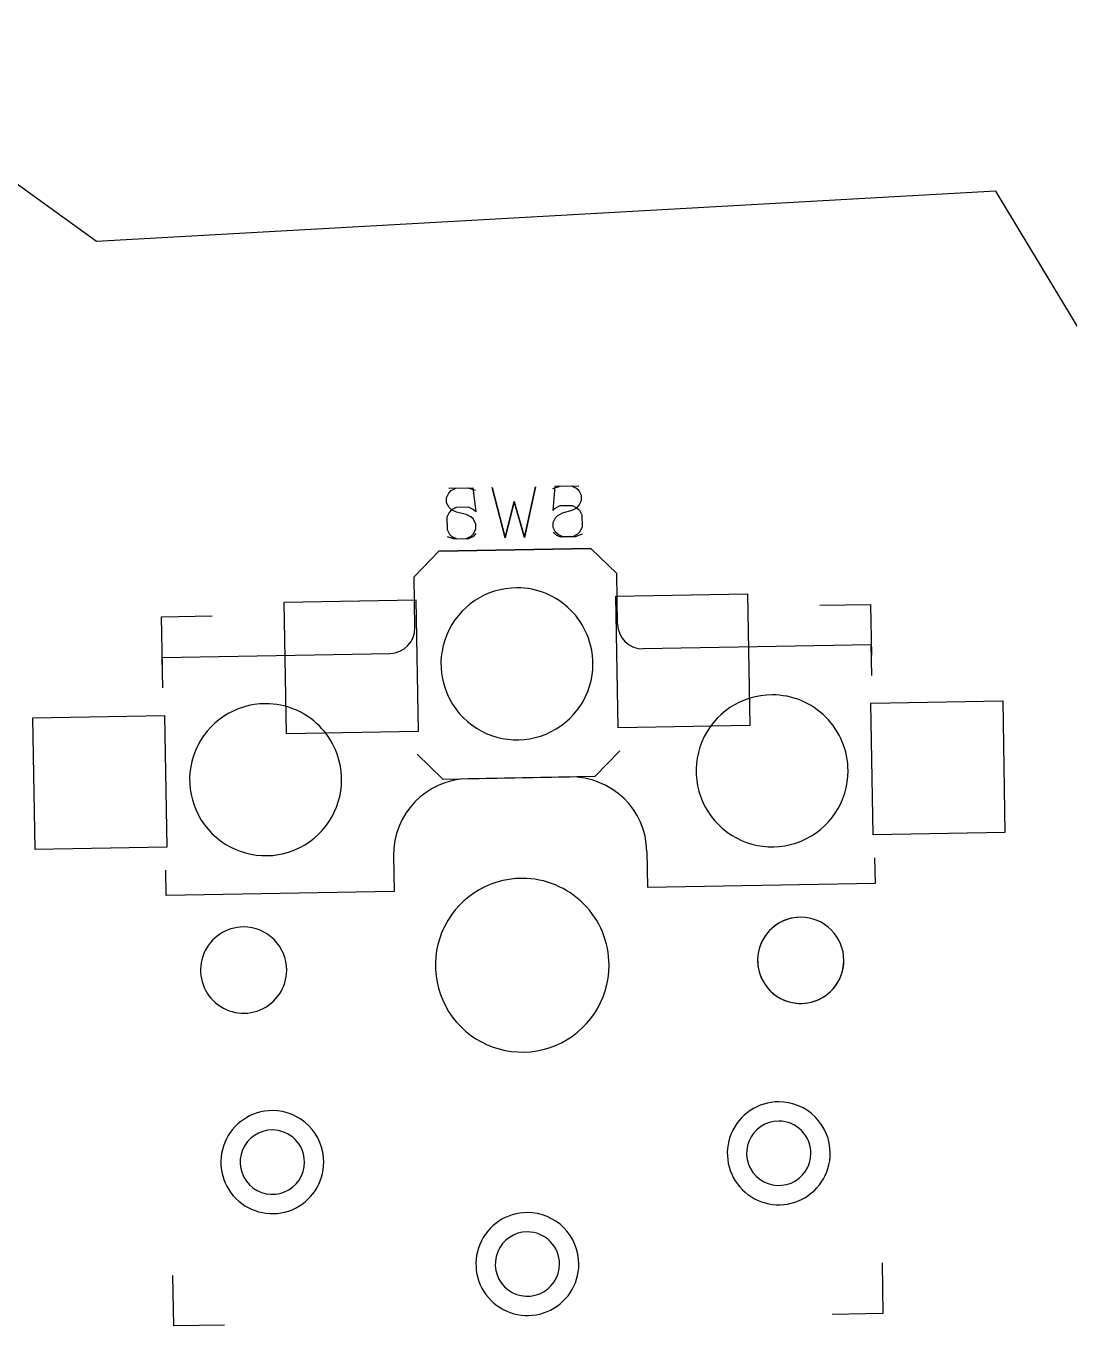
# Model space of a CAD drawing. Extents: x 28 to 165, y -144 to -37.
# Drawn here: x 93.37 to 113.96, y -63 to -37.34 of the extents above; entities that cross this region are included whole.
import ezdxf

# ---------------------------------------------------------------- set-up
doc = ezdxf.new("R2010")
doc.units = 0
doc.layers.get('0').update_dxf_attribs({"linetype": 'CONTINUOUS'})

msp = doc.modelspace()

# ---------------------------------------------------------------- linework, layer by layer
at = {"color": 7}
for points in [[(94.768391, -41.596066), (88.861929, -37.343837)], [(112.52252, -40.603895), (94.768391, -41.596066)], [(116.218793, -46.727527), (112.52252, -40.603895)], [(103.433639, -46.43879), (103.213028, -47.442794), (103.010118, -46.731942), (102.832128, -47.449443), (102.576618, -46.45375)], [(102.576621, -46.45375), (102.832132, -47.449443), (103.010114, -46.731942), (103.213027, -47.442794), (103.433634, -46.43879)], [(104.354879, -47.375237), (104.212879, -47.425342), (103.974819, -47.429497), (103.878759, -47.383548), (103.830319, -47.336767), (103.781049, -47.242374), (103.779379, -47.147151), (103.825329, -47.051096), (103.872109, -47.002653), (103.966509, -46.953379), (104.156119, -46.902443), (104.250519, -46.853169), (104.297299, -46.804726), (104.343249, -46.708672), (104.341579, -46.613448), (104.292309, -46.519056), (104.243869, -46.472275), (104.147809, -46.426324), (103.909749, -46.43048), (103.767749, -46.480586)], [(104.290647, -46.423831), (103.814529, -46.432142), (103.775228, -46.909092), (103.822008, -46.860649), (103.916401, -46.811375), (104.15446, -46.80722), (104.250515, -46.853169), (104.298957, -46.89995), (104.348231, -46.994343), (104.352387, -47.232401), (104.306437, -47.328456), (104.259656, -47.376899), (104.165264, -47.426173), (103.927205, -47.430328), (103.83115, -47.384379), (103.782707, -47.337598)], [(101.688617, -47.421777), (101.832284, -47.466895), (102.070343, -47.46274), (102.164735, -47.413466), (102.211516, -47.365023), (102.257466, -47.268968), (102.255804, -47.173745), (102.20653, -47.079352), (102.158087, -47.032572), (102.062032, -46.986622), (101.870754, -46.942334), (101.774699, -46.896385), (101.726256, -46.849604), (101.676982, -46.755212), (101.67532, -46.659988), (101.72127, -46.563933), (101.768051, -46.51549), (101.862443, -46.466216), (102.100502, -46.462061), (102.244169, -46.50718)], [(101.719607, -46.46871), (102.195727, -46.460399), (102.251647, -46.935686), (102.203207, -46.888905), (102.107147, -46.842955), (101.869097, -46.847111), (101.774697, -46.896385), (101.727917, -46.944828), (101.681967, -47.040882), (101.686127, -47.278941), (101.735397, -47.373334), (101.783837, -47.420114), (101.879897, -47.466064), (102.117957, -47.461909), (102.212347, -47.412635), (102.259127, -47.364192)], [(101.035756, -48.218532), (101.526957, -47.709882)], [(101.526955, -47.709882), (101.035756, -48.218532)], [(104.526501, -47.657524), (101.526955, -47.709882)], [(101.526957, -47.709882), (104.5265, -47.657524)], [(104.5265, -47.657524), (105.03515, -48.148722)], [(105.035151, -48.148722), (104.526501, -47.657524)], [(101.053208, -49.21838), (101.035756, -48.218532)], [(105.0526, -49.148571), (105.03515, -48.148722)], [(96.048729, -49.005688), (97.048578, -48.988236)], [(96.048729, -49.005688), (97.048578, -48.988236)], [(96.066182, -50.005537), (96.048729, -49.005688)], [(96.066182, -50.005537), (96.048729, -49.005688)], [(109.046762, -48.778807), (110.046611, -48.761354)], [(109.046764, -48.778807), (110.046615, -48.761354)], [(110.046611, -48.761354), (110.064063, -49.761203)], [(110.046615, -48.761354), (110.064065, -49.761203)], [(96.062691, -49.805567), (100.562011, -49.727031)], [(110.060575, -49.561232), (105.561251, -49.639769)], [(110.071045, -50.161142), (110.060575, -49.561232)], [(96.073163, -50.405476), (96.062691, -49.805567)], [(101.096836, -51.718002), (101.605487, -52.2092)], [(105.096234, -51.648192), (104.605037, -52.156843)], [(101.605487, -52.2092), (104.105109, -52.165569)], [(104.605037, -52.156843), (102.105414, -52.200474)], [(100.63182, -53.726425), (100.644037, -54.426319)], [(105.631061, -53.639163), (105.643281, -54.339057)], [(110.142595, -54.260522), (110.133875, -53.760597)], [(96.144719, -54.504855), (96.135992, -54.004931)], [(105.643281, -54.339057), (110.142595, -54.260522)], [(100.644037, -54.426319), (96.144719, -54.504855)], [(110.273492, -61.759386), (110.290945, -62.759235)], [(110.273495, -61.759386), (110.290945, -62.759235)], [(96.293064, -63.003569), (96.275612, -62.00372)], [(96.293064, -63.003569), (96.275612, -62.00372)], [(110.290945, -62.759235), (109.291094, -62.776687)], [(110.290945, -62.759235), (109.291096, -62.776687)], [(97.292913, -62.986116), (96.293064, -63.003569)], [(97.292913, -62.986116), (96.293064, -63.003569)]]:
    msp.add_lwpolyline(points, dxfattribs=at)
for points in [[(103.065995, -48.43336)], [(103.065995, -48.43336)], [(103.065995, -48.433361)], [(103.065995, -48.433361)], [(103.065995, -48.433361)], [(103.065995, -48.433361)], [(98.514377, -51.313009), (98.469001, -48.713405), (101.068605, -48.668029), (101.113981, -51.267633)], [(105.063385, -51.198696), (105.018009, -48.599092), (107.617613, -48.553716), (107.66299, -51.15332)], [(108.103634, -50.545765)], [(108.103634, -50.545765)], [(108.103634, -50.545766)], [(108.103634, -50.545766)], [(108.103634, -50.545766)], [(108.103634, -50.545766)], [(98.105147, -50.72029)], [(98.105147, -50.72029)], [(98.105147, -50.72029)], [(98.105147, -50.72029)], [(98.105147, -50.72029)], [(98.105147, -50.72029)], [(110.101024, -53.3111), (110.055648, -50.711496), (112.655252, -50.66612), (112.700628, -53.265724)], [(93.553529, -53.599938), (93.508153, -51.000334), (96.107758, -50.954958), (96.153134, -53.554562)], [(103.169837, -54.16796)], [(103.169837, -54.16796)], [(103.169837, -54.16796)], [(103.169837, -54.16796)], [(103.169837, -54.16796)], [(103.169837, -54.16796)], [(97.67067, -55.127549)], [(97.67067, -55.127549)], [(97.67067, -55.127549)], [(97.67067, -55.127549)], [(97.67067, -55.127549)], [(97.67067, -55.127549)], [(108.669004, -54.935573)], [(108.669004, -54.935573)], [(108.669004, -54.935573)], [(108.669004, -54.935573)], [(108.669004, -54.935573)], [(108.669004, -54.935573)], [(98.236914, -58.753147)], [(98.236914, -58.753147)], [(108.2354, -58.578623)], [(108.2354, -58.578623)], [(108.2354, -58.959623)], [(108.2354, -58.959623)], [(108.2354, -58.959623)], [(108.2354, -58.959623)], [(98.236914, -59.134148)], [(98.236914, -59.134148)], [(98.236914, -59.134148)], [(98.236914, -59.134148)], [(103.272806, -60.765567)], [(103.272806, -60.765567)], [(103.272806, -61.146568)], [(103.272806, -61.146568)], [(103.272806, -61.146568)], [(103.272806, -61.146568)]]:
    msp.add_lwpolyline(points, close=True, dxfattribs=at)
for points in [[(103.065995, -48.43336), (102.459301, -48.43336), (101.912346, -48.798824), (101.680175, -49.359336)], [(103.065995, -48.43336), (102.459301, -48.43336), (101.912346, -48.798824), (101.680175, -49.359336)], [(103.065995, -48.433361), (102.459301, -48.433361), (101.912347, -48.798824), (101.680175, -49.359336)], [(103.065995, -48.433361), (102.459301, -48.433361), (101.912347, -48.798824), (101.680175, -49.359336)], [(103.065995, -48.433361), (102.459301, -48.433361), (101.912347, -48.798824), (101.680175, -49.359336)], [(103.065995, -48.433361), (102.459301, -48.433361), (101.912347, -48.798824), (101.680175, -49.359336)], [(104.126656, -48.872701), (103.845352, -48.591396), (103.46382, -48.43336), (103.065995, -48.43336)], [(104.126656, -48.872701), (103.845352, -48.591396), (103.46382, -48.43336), (103.065995, -48.43336)], [(104.126656, -48.872701), (103.845351, -48.591396), (103.46382, -48.433361), (103.065995, -48.433361)], [(104.126656, -48.872701), (103.845351, -48.591396), (103.46382, -48.433361), (103.065995, -48.433361)], [(104.126656, -48.872701), (103.845351, -48.591396), (103.46382, -48.433361), (103.065995, -48.433361)], [(104.126656, -48.872701), (103.845351, -48.591396), (103.46382, -48.433361), (103.065995, -48.433361)], [(104.565996, -49.933362), (104.565996, -49.535537), (104.407961, -49.154006), (104.126656, -48.872701)], [(104.565997, -49.933362), (104.565997, -49.535537), (104.407961, -49.154005), (104.126656, -48.872701)], [(104.565996, -49.933362), (104.565996, -49.535537), (104.407961, -49.154006), (104.126656, -48.872701)], [(104.565997, -49.933362), (104.565997, -49.535537), (104.407961, -49.154005), (104.126656, -48.872701)], [(104.565996, -49.933362), (104.565996, -49.535537), (104.407961, -49.154006), (104.126656, -48.872701)], [(104.565996, -49.933362), (104.565996, -49.535537), (104.407961, -49.154006), (104.126656, -48.872701)], [(100.562011, -49.727029), (100.838111, -49.72221), (101.058027, -49.49448), (101.053208, -49.21838)], [(105.0526, -49.148571), (105.05742, -49.424671), (105.28515, -49.644587), (105.561251, -49.639769)], [(101.680175, -49.359336), (101.448003, -49.919848), (101.576337, -50.565025), (102.005334, -50.994023)], [(101.680175, -49.359336), (101.448003, -49.919848), (101.576337, -50.565026), (102.005334, -50.994023)], [(101.680175, -49.359336), (101.448003, -49.919848), (101.576337, -50.565025), (102.005334, -50.994023)], [(101.680175, -49.359336), (101.448003, -49.919848), (101.576337, -50.565026), (102.005334, -50.994023)], [(101.680175, -49.359336), (101.448003, -49.919848), (101.576337, -50.565025), (102.005334, -50.994023)], [(101.680175, -49.359336), (101.448003, -49.919848), (101.576337, -50.565025), (102.005334, -50.994023)], [(103.640021, -51.319182), (104.200533, -51.08701), (104.565996, -50.540056), (104.565996, -49.933362)], [(103.640021, -51.319182), (104.200533, -51.087011), (104.565997, -50.540056), (104.565997, -49.933362)], [(103.640021, -51.319182), (104.200533, -51.08701), (104.565996, -50.540056), (104.565996, -49.933362)], [(103.640021, -51.319182), (104.200533, -51.087011), (104.565997, -50.540056), (104.565997, -49.933362)], [(103.640021, -51.319182), (104.200533, -51.08701), (104.565996, -50.540056), (104.565996, -49.933362)], [(103.640021, -51.319182), (104.200533, -51.08701), (104.565996, -50.540056), (104.565996, -49.933362)], [(108.103634, -50.545765), (107.49694, -50.545765), (106.949985, -50.911229), (106.717813, -51.471741)], [(108.103634, -50.545765), (107.49694, -50.545765), (106.949985, -50.911229), (106.717813, -51.471741)], [(108.103634, -50.545766), (107.49694, -50.545766), (106.949985, -50.911229), (106.717814, -51.471741)], [(108.103634, -50.545766), (107.49694, -50.545766), (106.949985, -50.911229), (106.717814, -51.471741)], [(108.103634, -50.545766), (107.49694, -50.545766), (106.949985, -50.911229), (106.717814, -51.471741)], [(108.103634, -50.545766), (107.49694, -50.545766), (106.949985, -50.911229), (106.717814, -51.471741)], [(109.164295, -50.985106), (108.88299, -50.703801), (108.501459, -50.545765), (108.103634, -50.545765)], [(109.164295, -50.985106), (108.88299, -50.703801), (108.501459, -50.545765), (108.103634, -50.545765)], [(109.164295, -50.985106), (108.88299, -50.703801), (108.501459, -50.545766), (108.103634, -50.545766)], [(109.164295, -50.985106), (108.88299, -50.703801), (108.501459, -50.545766), (108.103634, -50.545766)], [(109.164295, -50.985106), (108.88299, -50.703801), (108.501459, -50.545766), (108.103634, -50.545766)], [(109.164295, -50.985106), (108.88299, -50.703801), (108.501459, -50.545766), (108.103634, -50.545766)], [(98.105147, -50.72029), (97.498454, -50.72029), (96.951499, -51.085754), (96.719327, -51.646266)], [(98.105147, -50.72029), (97.498453, -50.72029), (96.951499, -51.085753), (96.719327, -51.646265)], [(98.105147, -50.72029), (97.498454, -50.72029), (96.951499, -51.085754), (96.719327, -51.646266)], [(98.105147, -50.72029), (97.498453, -50.72029), (96.951499, -51.085753), (96.719327, -51.646265)], [(98.105147, -50.72029), (97.498454, -50.72029), (96.951499, -51.085754), (96.719327, -51.646266)], [(98.105147, -50.72029), (97.498454, -50.72029), (96.951499, -51.085754), (96.719327, -51.646266)], [(99.165808, -51.15963), (98.884504, -50.878325), (98.502972, -50.72029), (98.105147, -50.72029)], [(99.165809, -51.15963), (98.884504, -50.878325), (98.502973, -50.72029), (98.105147, -50.72029)], [(99.165808, -51.15963), (98.884504, -50.878325), (98.502972, -50.72029), (98.105147, -50.72029)], [(99.165809, -51.15963), (98.884504, -50.878325), (98.502973, -50.72029), (98.105147, -50.72029)], [(99.165808, -51.15963), (98.884504, -50.878325), (98.502972, -50.72029), (98.105147, -50.72029)], [(99.165808, -51.15963), (98.884504, -50.878325), (98.502972, -50.72029), (98.105147, -50.72029)], [(102.005334, -50.994023), (102.434332, -51.42302), (103.079509, -51.551354), (103.640021, -51.319182)], [(102.005334, -50.994023), (102.434331, -51.42302), (103.079509, -51.551354), (103.640021, -51.319182)], [(102.005334, -50.994023), (102.434332, -51.42302), (103.079509, -51.551354), (103.640021, -51.319182)], [(102.005334, -50.994023), (102.434331, -51.42302), (103.079509, -51.551354), (103.640021, -51.319182)], [(102.005334, -50.994023), (102.434332, -51.42302), (103.079509, -51.551354), (103.640021, -51.319182)], [(102.005334, -50.994023), (102.434332, -51.42302), (103.079509, -51.551354), (103.640021, -51.319182)], [(109.603635, -52.045767), (109.603635, -51.647942), (109.4456, -51.266411), (109.164295, -50.985106)], [(109.603635, -52.045767), (109.603635, -51.647942), (109.4456, -51.26641), (109.164295, -50.985106)], [(109.603635, -52.045767), (109.603635, -51.647942), (109.4456, -51.266411), (109.164295, -50.985106)], [(109.603635, -52.045767), (109.603635, -51.647942), (109.4456, -51.26641), (109.164295, -50.985106)], [(109.603635, -52.045767), (109.603635, -51.647942), (109.4456, -51.266411), (109.164295, -50.985106)], [(109.603635, -52.045767), (109.603635, -51.647942), (109.4456, -51.266411), (109.164295, -50.985106)], [(99.605148, -52.220291), (99.605148, -51.822466), (99.447113, -51.440935), (99.165808, -51.15963)], [(99.605148, -52.220291), (99.605148, -51.822466), (99.447113, -51.440935), (99.165808, -51.15963)], [(99.605148, -52.220291), (99.605148, -51.822466), (99.447113, -51.440935), (99.165808, -51.15963)], [(99.605148, -52.220291), (99.605148, -51.822466), (99.447113, -51.440935), (99.165808, -51.15963)], [(99.605149, -52.220291), (99.605149, -51.822466), (99.447113, -51.440935), (99.165809, -51.15963)], [(99.605149, -52.220291), (99.605149, -51.822466), (99.447113, -51.440935), (99.165809, -51.15963)], [(106.717814, -51.471741), (106.485642, -52.032253), (106.613976, -52.67743), (107.042973, -53.106428)], [(106.717813, -51.471741), (106.485642, -52.032253), (106.613975, -52.677431), (107.042973, -53.106428)], [(106.717814, -51.471741), (106.485642, -52.032253), (106.613976, -52.67743), (107.042973, -53.106428)], [(106.717813, -51.471741), (106.485642, -52.032253), (106.613975, -52.677431), (107.042973, -53.106428)], [(106.717814, -51.471741), (106.485642, -52.032253), (106.613976, -52.67743), (107.042973, -53.106428)], [(106.717814, -51.471741), (106.485642, -52.032253), (106.613976, -52.67743), (107.042973, -53.106428)], [(96.719327, -51.646265), (96.487155, -52.206777), (96.615489, -52.851955), (97.044486, -53.280952)], [(96.719327, -51.646265), (96.487155, -52.206777), (96.615489, -52.851955), (97.044486, -53.280952)], [(96.719327, -51.646266), (96.487156, -52.206777), (96.615489, -52.851955), (97.044487, -53.280952)], [(96.719327, -51.646266), (96.487156, -52.206777), (96.615489, -52.851955), (97.044487, -53.280952)], [(96.719327, -51.646266), (96.487156, -52.206777), (96.615489, -52.851955), (97.044487, -53.280952)], [(96.719327, -51.646266), (96.487156, -52.206777), (96.615489, -52.851955), (97.044487, -53.280952)], [(108.677659, -53.431587), (109.238171, -53.199415), (109.603635, -52.652461), (109.603635, -52.045767)], [(108.677659, -53.431587), (109.238171, -53.199415), (109.603635, -52.652461), (109.603635, -52.045767)], [(108.677659, -53.431587), (109.238171, -53.199415), (109.603635, -52.652461), (109.603635, -52.045767)], [(108.677659, -53.431587), (109.238171, -53.199415), (109.603635, -52.652461), (109.603635, -52.045767)], [(108.67766, -53.431587), (109.238172, -53.199416), (109.603635, -52.652461), (109.603635, -52.045767)], [(108.67766, -53.431587), (109.238172, -53.199416), (109.603635, -52.652461), (109.603635, -52.045767)], [(98.679173, -53.606111), (99.239685, -53.37394), (99.605148, -52.826985), (99.605148, -52.220291)], [(98.679173, -53.606112), (99.239685, -53.37394), (99.605149, -52.826985), (99.605149, -52.220291)], [(98.679173, -53.606111), (99.239685, -53.37394), (99.605148, -52.826985), (99.605148, -52.220291)], [(98.679173, -53.606112), (99.239685, -53.37394), (99.605149, -52.826985), (99.605149, -52.220291)], [(98.679173, -53.606111), (99.239685, -53.37394), (99.605148, -52.826985), (99.605148, -52.220291)], [(98.679173, -53.606111), (99.239685, -53.37394), (99.605148, -52.826985), (99.605148, -52.220291)], [(102.105414, -52.200473), (101.277113, -52.214932), (100.617363, -52.898124), (100.63182, -53.726425)], [(105.631061, -53.639163), (105.616601, -52.810862), (104.93341, -52.151112), (104.105109, -52.165569)], [(107.042973, -53.106428), (107.47197, -53.535425), (108.117148, -53.663759), (108.677659, -53.431587)], [(107.042973, -53.106428), (107.47197, -53.535425), (108.117148, -53.663759), (108.67766, -53.431587)], [(107.042973, -53.106428), (107.47197, -53.535425), (108.117148, -53.663759), (108.677659, -53.431587)], [(107.042973, -53.106428), (107.47197, -53.535425), (108.117148, -53.663759), (108.67766, -53.431587)], [(107.042973, -53.106428), (107.47197, -53.535425), (108.117148, -53.663759), (108.677659, -53.431587)], [(107.042973, -53.106428), (107.47197, -53.535425), (108.117148, -53.663759), (108.677659, -53.431587)], [(97.044486, -53.280952), (97.473484, -53.70995), (98.118661, -53.838283), (98.679173, -53.606112)], [(97.044486, -53.280952), (97.473484, -53.70995), (98.118661, -53.838283), (98.679173, -53.606112)], [(97.044487, -53.280952), (97.473484, -53.709949), (98.118661, -53.838283), (98.679173, -53.606111)], [(97.044487, -53.280952), (97.473484, -53.709949), (98.118661, -53.838283), (98.679173, -53.606111)], [(97.044487, -53.280952), (97.473484, -53.709949), (98.118661, -53.838283), (98.679173, -53.606111)], [(97.044487, -53.280952), (97.473484, -53.709949), (98.118661, -53.838283), (98.679173, -53.606111)], [(103.169837, -54.16796), (102.476386, -54.16796), (101.851217, -54.585685), (101.585844, -55.22635)], [(103.169837, -54.16796), (102.476386, -54.16796), (101.851217, -54.585685), (101.585844, -55.22635)], [(103.169837, -54.16796), (102.476386, -54.16796), (101.851217, -54.585685), (101.585845, -55.22635)], [(103.169837, -54.16796), (102.476386, -54.16796), (101.851217, -54.585685), (101.585845, -55.22635)], [(103.169837, -54.16796), (102.476386, -54.16796), (101.851217, -54.585685), (101.585845, -55.22635)], [(103.169837, -54.16796), (102.476386, -54.16796), (101.851217, -54.585685), (101.585845, -55.22635)], [(104.382173, -54.670126), (104.060641, -54.348595), (103.624551, -54.16796), (103.169837, -54.16796)], [(104.382173, -54.670126), (104.060642, -54.348594), (103.624551, -54.16796), (103.169837, -54.16796)], [(104.382173, -54.670126), (104.060641, -54.348595), (103.624551, -54.16796), (103.169837, -54.16796)], [(104.382173, -54.670126), (104.060642, -54.348594), (103.624551, -54.16796), (103.169837, -54.16796)], [(104.382173, -54.670126), (104.060641, -54.348595), (103.624551, -54.16796), (103.169837, -54.16796)], [(104.382173, -54.670126), (104.060641, -54.348595), (103.624551, -54.16796), (103.169837, -54.16796)], [(104.884338, -55.882461), (104.884338, -55.427748), (104.703704, -54.991657), (104.382173, -54.670126)], [(104.884339, -55.882461), (104.884339, -55.427747), (104.703704, -54.991657), (104.382173, -54.670126)], [(104.884338, -55.882461), (104.884338, -55.427748), (104.703704, -54.991657), (104.382173, -54.670126)], [(104.884339, -55.882461), (104.884339, -55.427747), (104.703704, -54.991657), (104.382173, -54.670126)], [(104.884338, -55.882461), (104.884338, -55.427748), (104.703704, -54.991657), (104.382173, -54.670126)], [(104.884338, -55.882461), (104.884338, -55.427748), (104.703704, -54.991657), (104.382173, -54.670126)], [(97.67067, -55.127549), (97.326513, -55.127549), (97.016243, -55.334864), (96.88454, -55.652824)], [(97.67067, -55.127549), (97.326513, -55.127549), (97.016243, -55.334864), (96.88454, -55.652824)], [(97.67067, -55.127549), (97.326513, -55.127549), (97.016244, -55.334864), (96.884541, -55.652824)], [(97.67067, -55.127549), (97.326513, -55.127549), (97.016244, -55.334864), (96.884541, -55.652824)], [(97.67067, -55.127549), (97.326513, -55.127549), (97.016244, -55.334864), (96.884541, -55.652824)], [(97.67067, -55.127549), (97.326513, -55.127549), (97.016244, -55.334864), (96.884541, -55.652824)], [(98.272347, -55.376772), (98.112773, -55.217197), (97.896343, -55.127549), (97.67067, -55.127549)], [(98.272348, -55.376772), (98.112773, -55.217197), (97.896343, -55.127549), (97.67067, -55.127549)], [(98.272347, -55.376772), (98.112773, -55.217197), (97.896343, -55.127549), (97.67067, -55.127549)], [(98.272348, -55.376772), (98.112773, -55.217197), (97.896343, -55.127549), (97.67067, -55.127549)], [(98.272347, -55.376772), (98.112773, -55.217197), (97.896343, -55.127549), (97.67067, -55.127549)], [(98.272347, -55.376772), (98.112773, -55.217197), (97.896343, -55.127549), (97.67067, -55.127549)], [(108.669004, -54.935573), (108.199065, -54.935573), (107.818104, -55.316534), (107.818104, -55.786473)], [(108.669004, -54.935573), (108.199065, -54.935573), (107.818104, -55.316534), (107.818104, -55.786473)], [(108.669004, -54.935573), (108.324847, -54.935573), (108.014578, -55.142888), (107.882875, -55.460848)], [(108.669004, -54.935573), (108.324847, -54.935573), (108.014578, -55.142888), (107.882875, -55.460848)], [(108.669004, -54.935573), (108.324847, -54.935573), (108.014578, -55.142888), (107.882875, -55.460848)], [(108.669004, -54.935573), (108.324847, -54.935573), (108.014578, -55.142888), (107.882875, -55.460848)], [(109.270682, -55.184796), (109.111107, -55.025221), (108.894677, -54.935573), (108.669004, -54.935573)], [(109.270682, -55.184796), (109.111107, -55.025221), (108.894677, -54.935573), (108.669004, -54.935573)], [(109.270682, -55.184796), (109.111107, -55.025221), (108.894677, -54.935573), (108.669004, -54.935573)], [(109.270682, -55.184796), (109.111107, -55.025221), (108.894677, -54.935573), (108.669004, -54.935573)], [(109.270682, -55.184796), (109.111107, -55.025221), (108.894677, -54.935573), (108.669004, -54.935573)], [(109.270682, -55.184796), (109.111107, -55.025221), (108.894677, -54.935573), (108.669004, -54.935573)], [(98.52157, -55.97845), (98.52157, -55.752777), (98.431922, -55.536347), (98.272347, -55.376772)], [(98.52157, -55.97845), (98.52157, -55.752777), (98.431922, -55.536347), (98.272347, -55.376772)], [(98.52157, -55.97845), (98.52157, -55.752777), (98.431922, -55.536347), (98.272347, -55.376772)], [(98.52157, -55.97845), (98.52157, -55.752777), (98.431922, -55.536347), (98.272347, -55.376772)], [(98.521571, -55.97845), (98.521571, -55.752777), (98.431923, -55.536347), (98.272348, -55.376772)], [(98.521571, -55.97845), (98.521571, -55.752777), (98.431923, -55.536347), (98.272348, -55.376772)], [(101.585844, -55.22635), (101.320472, -55.867015), (101.467157, -56.604453), (101.957502, -57.094797)], [(101.585844, -55.22635), (101.320472, -55.867015), (101.467157, -56.604453), (101.957502, -57.094797)], [(101.585845, -55.22635), (101.320473, -55.867015), (101.467158, -56.604453), (101.957502, -57.094797)], [(101.585845, -55.22635), (101.320473, -55.867015), (101.467158, -56.604453), (101.957502, -57.094797)], [(101.585845, -55.22635), (101.320473, -55.867015), (101.467158, -56.604453), (101.957502, -57.094797)], [(101.585845, -55.22635), (101.320473, -55.867015), (101.467158, -56.604453), (101.957502, -57.094797)], [(109.519905, -55.786473), (109.519905, -55.560801), (109.430257, -55.344371), (109.270682, -55.184796)], [(109.519905, -55.786473), (109.519905, -55.5608), (109.430257, -55.344371), (109.270682, -55.184796)], [(109.519905, -55.786473), (109.519905, -55.560801), (109.430257, -55.344371), (109.270682, -55.184796)], [(109.519905, -55.786473), (109.519905, -55.5608), (109.430257, -55.344371), (109.270682, -55.184796)], [(109.519905, -55.786473), (109.519905, -55.560801), (109.430257, -55.344371), (109.270682, -55.184796)], [(109.519905, -55.786473), (109.519905, -55.560801), (109.430257, -55.344371), (109.270682, -55.184796)], [(96.884541, -55.652824), (96.752837, -55.970784), (96.825637, -56.336771), (97.068993, -56.580127)], [(96.88454, -55.652824), (96.752837, -55.970784), (96.825636, -56.336771), (97.068992, -56.580127)], [(96.884541, -55.652824), (96.752837, -55.970784), (96.825637, -56.336771), (97.068993, -56.580127)], [(96.88454, -55.652824), (96.752837, -55.970784), (96.825636, -56.336771), (97.068992, -56.580127)], [(96.884541, -55.652824), (96.752837, -55.970784), (96.825637, -56.336771), (97.068993, -56.580127)], [(96.884541, -55.652824), (96.752837, -55.970784), (96.825637, -56.336771), (97.068993, -56.580127)], [(107.882875, -55.460848), (107.751172, -55.778808), (107.823971, -56.144795), (108.067327, -56.388151)], [(107.882875, -55.460848), (107.751172, -55.778808), (107.823971, -56.144795), (108.067327, -56.388151)], [(107.882875, -55.460848), (107.751172, -55.778808), (107.823971, -56.144795), (108.067327, -56.388151)], [(107.882875, -55.460848), (107.751172, -55.778808), (107.823971, -56.144795), (108.067327, -56.388151)], [(103.825948, -57.466454), (104.466614, -57.201082), (104.884338, -56.575912), (104.884338, -55.882461)], [(103.825948, -57.466454), (104.466614, -57.201082), (104.884338, -56.575912), (104.884338, -55.882461)], [(103.825948, -57.466454), (104.466614, -57.201082), (104.884338, -56.575912), (104.884338, -55.882461)], [(103.825948, -57.466454), (104.466614, -57.201082), (104.884338, -56.575912), (104.884338, -55.882461)], [(103.825949, -57.466454), (104.466614, -57.201082), (104.884339, -56.575913), (104.884339, -55.882461)], [(103.825949, -57.466454), (104.466614, -57.201082), (104.884339, -56.575913), (104.884339, -55.882461)], [(107.818104, -55.786473), (107.818104, -56.256413), (108.199065, -56.637374), (108.669004, -56.637374)], [(107.818104, -55.786473), (107.818104, -56.256413), (108.199065, -56.637374), (108.669004, -56.637374)], [(108.669004, -56.637374), (109.138944, -56.637374), (109.519905, -56.256413), (109.519905, -55.786473)], [(108.669004, -56.637374), (109.138944, -56.637374), (109.519905, -56.256413), (109.519905, -55.786473)], [(108.99463, -56.572603), (109.31259, -56.4409), (109.519905, -56.13063), (109.519905, -55.786473)], [(108.99463, -56.572603), (109.31259, -56.4409), (109.519905, -56.13063), (109.519905, -55.786473)], [(108.99463, -56.572603), (109.31259, -56.4409), (109.519905, -56.13063), (109.519905, -55.786473)], [(108.99463, -56.572603), (109.31259, -56.4409), (109.519905, -56.13063), (109.519905, -55.786473)], [(97.996295, -56.764579), (98.314255, -56.632876), (98.52157, -56.322607), (98.52157, -55.97845)], [(97.996295, -56.764579), (98.314255, -56.632876), (98.52157, -56.322607), (98.52157, -55.97845)], [(97.996295, -56.764579), (98.314255, -56.632876), (98.52157, -56.322607), (98.52157, -55.97845)], [(97.996295, -56.764579), (98.314255, -56.632876), (98.52157, -56.322607), (98.52157, -55.97845)], [(97.996296, -56.764579), (98.314256, -56.632876), (98.521571, -56.322607), (98.521571, -55.97845)], [(97.996296, -56.764579), (98.314256, -56.632876), (98.521571, -56.322607), (98.521571, -55.97845)], [(108.067327, -56.388151), (108.310683, -56.631507), (108.67667, -56.704306), (108.99463, -56.572603)], [(108.067327, -56.388151), (108.310683, -56.631507), (108.67667, -56.704306), (108.99463, -56.572603)], [(108.067327, -56.388151), (108.310683, -56.631507), (108.67667, -56.704306), (108.99463, -56.572603)], [(108.067327, -56.388151), (108.310683, -56.631507), (108.67667, -56.704306), (108.99463, -56.572603)], [(97.068992, -56.580127), (97.312348, -56.823483), (97.678336, -56.896283), (97.996296, -56.764579)], [(97.068992, -56.580127), (97.312348, -56.823483), (97.678336, -56.896283), (97.996296, -56.764579)], [(97.068993, -56.580127), (97.312348, -56.823483), (97.678336, -56.896282), (97.996295, -56.764579)], [(97.068993, -56.580127), (97.312348, -56.823483), (97.678336, -56.896282), (97.996295, -56.764579)], [(97.068993, -56.580127), (97.312348, -56.823483), (97.678336, -56.896282), (97.996295, -56.764579)], [(97.068993, -56.580127), (97.312348, -56.823483), (97.678336, -56.896282), (97.996295, -56.764579)], [(101.957502, -57.094797), (102.447846, -57.585141), (103.185283, -57.731826), (103.825948, -57.466454)], [(101.957502, -57.094797), (102.447846, -57.585141), (103.185283, -57.731827), (103.825949, -57.466454)], [(101.957502, -57.094797), (102.447846, -57.585141), (103.185283, -57.731826), (103.825948, -57.466454)], [(101.957502, -57.094797), (102.447846, -57.585141), (103.185283, -57.731827), (103.825949, -57.466454)], [(101.957502, -57.094797), (102.447846, -57.585141), (103.185283, -57.731826), (103.825948, -57.466454)], [(101.957502, -57.094797), (102.447846, -57.585141), (103.185283, -57.731826), (103.825948, -57.466454)], [(98.236914, -58.753147), (97.82598, -58.753147), (97.455509, -59.000688), (97.298251, -59.380341)], [(98.236914, -58.753147), (97.82598, -58.753147), (97.455509, -59.000688), (97.298251, -59.380341)], [(98.955335, -59.050727), (98.764798, -58.86019), (98.506374, -58.753147), (98.236914, -58.753147)], [(98.955335, -59.050727), (98.764798, -58.86019), (98.506374, -58.753147), (98.236914, -58.753147)], [(108.2354, -58.578623), (107.824466, -58.578623), (107.453995, -58.826164), (107.296738, -59.205817)], [(108.2354, -58.578623), (107.824466, -58.578623), (107.453995, -58.826164), (107.296738, -59.205817)], [(108.953821, -58.876203), (108.763284, -58.685666), (108.50486, -58.578623), (108.2354, -58.578623)], [(108.953821, -58.876203), (108.763284, -58.685666), (108.50486, -58.578623), (108.2354, -58.578623)], [(108.2354, -58.959623), (107.978566, -58.959623), (107.747022, -59.114336), (107.648736, -59.35162)], [(108.2354, -58.959623), (107.978566, -58.959623), (107.747022, -59.114336), (107.648736, -59.35162)], [(108.2354, -58.959623), (107.978566, -58.959623), (107.747022, -59.114336), (107.648736, -59.35162)], [(108.2354, -58.959623), (107.978566, -58.959623), (107.747022, -59.114336), (107.648736, -59.35162)], [(108.684413, -59.145611), (108.565328, -59.026525), (108.403813, -58.959623), (108.2354, -58.959623)], [(108.684413, -59.145611), (108.565328, -59.026525), (108.403813, -58.959623), (108.2354, -58.959623)], [(108.684413, -59.145611), (108.565328, -59.026525), (108.403813, -58.959623), (108.2354, -58.959623)], [(108.684413, -59.145611), (108.565328, -59.026525), (108.403813, -58.959623), (108.2354, -58.959623)], [(109.251401, -59.594624), (109.251401, -59.325164), (109.144358, -59.06674), (108.953821, -58.876203)], [(109.251401, -59.594624), (109.251401, -59.325164), (109.144358, -59.06674), (108.953821, -58.876203)], [(98.236914, -59.134148), (97.98008, -59.134148), (97.748536, -59.288861), (97.650249, -59.526144)], [(98.236914, -59.134148), (97.98008, -59.134148), (97.748536, -59.288861), (97.650249, -59.526144)], [(98.236914, -59.134148), (97.98008, -59.134148), (97.748536, -59.288861), (97.650249, -59.526144)], [(98.236914, -59.134148), (97.98008, -59.134148), (97.748536, -59.288861), (97.650249, -59.526144)], [(98.685927, -59.320135), (98.566841, -59.201049), (98.405326, -59.134148), (98.236914, -59.134148)], [(98.685927, -59.320135), (98.566841, -59.201049), (98.405326, -59.134148), (98.236914, -59.134148)], [(98.685927, -59.320135), (98.566841, -59.201049), (98.405326, -59.134148), (98.236914, -59.134148)], [(98.685927, -59.320135), (98.566841, -59.201049), (98.405326, -59.134148), (98.236914, -59.134148)], [(99.252915, -59.769148), (99.252915, -59.499688), (99.145872, -59.241264), (98.955335, -59.050727)], [(99.252915, -59.769148), (99.252915, -59.499688), (99.145872, -59.241264), (98.955335, -59.050727)], [(107.296738, -59.205817), (107.13948, -59.585471), (107.226405, -60.022471), (107.516979, -60.313045)], [(107.296738, -59.205817), (107.13948, -59.585471), (107.226405, -60.022471), (107.516979, -60.313045)], [(108.870401, -59.594624), (108.870401, -59.426211), (108.803499, -59.264697), (108.684413, -59.145611)], [(108.870401, -59.594624), (108.870401, -59.426211), (108.803499, -59.264697), (108.684413, -59.145611)], [(108.870401, -59.594624), (108.870401, -59.426211), (108.803499, -59.264697), (108.684413, -59.145611)], [(108.870401, -59.594624), (108.870401, -59.426211), (108.803499, -59.264697), (108.684413, -59.145611)], [(97.298251, -59.380341), (97.140993, -59.759995), (97.227918, -60.196995), (97.518492, -60.487569)], [(97.298251, -59.380341), (97.140993, -59.759995), (97.227918, -60.196995), (97.518492, -60.487569)], [(97.650249, -59.526144), (97.551963, -59.763427), (97.606291, -60.036553), (97.7879, -60.218161)], [(97.650249, -59.526144), (97.551963, -59.763427), (97.606291, -60.036553), (97.7879, -60.218161)], [(97.650249, -59.526144), (97.551963, -59.763427), (97.606291, -60.036553), (97.7879, -60.218161)], [(97.650249, -59.526144), (97.551963, -59.763427), (97.606291, -60.036553), (97.7879, -60.218161)], [(98.871914, -59.769148), (98.871914, -59.600736), (98.805013, -59.439221), (98.685927, -59.320135)], [(98.871914, -59.769148), (98.871914, -59.600736), (98.805013, -59.439221), (98.685927, -59.320135)], [(98.871914, -59.769148), (98.871914, -59.600736), (98.805013, -59.439221), (98.685927, -59.320135)], [(98.871914, -59.769148), (98.871914, -59.600736), (98.805013, -59.439221), (98.685927, -59.320135)], [(107.648736, -59.35162), (107.55045, -59.588903), (107.604778, -59.862028), (107.786387, -60.043637)], [(107.648736, -59.35162), (107.55045, -59.588903), (107.604778, -59.862028), (107.786387, -60.043637)], [(107.648736, -59.35162), (107.55045, -59.588903), (107.604778, -59.862028), (107.786387, -60.043637)], [(107.648736, -59.35162), (107.55045, -59.588903), (107.604778, -59.862028), (107.786387, -60.043637)], [(98.479918, -60.355812), (98.717201, -60.257526), (98.871914, -60.025982), (98.871914, -59.769148)], [(98.479918, -60.355812), (98.717201, -60.257526), (98.871914, -60.025982), (98.871914, -59.769148)], [(98.479918, -60.355812), (98.717201, -60.257526), (98.871914, -60.025982), (98.871914, -59.769148)], [(98.479918, -60.355812), (98.717201, -60.257526), (98.871914, -60.025982), (98.871914, -59.769148)], [(98.62572, -60.707811), (99.005374, -60.550553), (99.252915, -60.180082), (99.252915, -59.769148)], [(98.62572, -60.707811), (99.005374, -60.550553), (99.252915, -60.180082), (99.252915, -59.769148)], [(108.478404, -60.181288), (108.715688, -60.083002), (108.870401, -59.851458), (108.870401, -59.594624)], [(108.478404, -60.181288), (108.715688, -60.083002), (108.870401, -59.851458), (108.870401, -59.594624)], [(108.478404, -60.181288), (108.715688, -60.083002), (108.870401, -59.851458), (108.870401, -59.594624)], [(108.478404, -60.181288), (108.715688, -60.083002), (108.870401, -59.851458), (108.870401, -59.594624)], [(108.624207, -60.533287), (109.00386, -60.376029), (109.251401, -60.005558), (109.251401, -59.594624)], [(108.624207, -60.533287), (109.00386, -60.376029), (109.251401, -60.005558), (109.251401, -59.594624)], [(107.786387, -60.043637), (107.967996, -60.225246), (108.241121, -60.279574), (108.478404, -60.181288)], [(107.786387, -60.043637), (107.967996, -60.225246), (108.241121, -60.279574), (108.478404, -60.181288)], [(107.786387, -60.043637), (107.967996, -60.225246), (108.241121, -60.279574), (108.478404, -60.181288)], [(107.786387, -60.043637), (107.967996, -60.225246), (108.241121, -60.279574), (108.478404, -60.181288)], [(97.7879, -60.218161), (97.969509, -60.39977), (98.242634, -60.454098), (98.479918, -60.355812)], [(97.7879, -60.218161), (97.969509, -60.39977), (98.242634, -60.454098), (98.479918, -60.355812)], [(97.7879, -60.218161), (97.969509, -60.39977), (98.242634, -60.454098), (98.479918, -60.355812)], [(97.7879, -60.218161), (97.969509, -60.39977), (98.242634, -60.454098), (98.479918, -60.355812)], [(97.518492, -60.487569), (97.809067, -60.778144), (98.246067, -60.865068), (98.62572, -60.707811)], [(97.518492, -60.487569), (97.809067, -60.778144), (98.246067, -60.865068), (98.62572, -60.707811)], [(107.516979, -60.313045), (107.807553, -60.603619), (108.244553, -60.690544), (108.624207, -60.533287)], [(107.516979, -60.313045), (107.807553, -60.603619), (108.244553, -60.690544), (108.624207, -60.533287)], [(103.272806, -60.765567), (102.861872, -60.765567), (102.491401, -61.013108), (102.334144, -61.392761)], [(103.272806, -60.765567), (102.861872, -60.765567), (102.491401, -61.013108), (102.334144, -61.392761)], [(103.991228, -61.063147), (103.80069, -60.87261), (103.542267, -60.765567), (103.272806, -60.765567)], [(103.991228, -61.063147), (103.80069, -60.87261), (103.542267, -60.765567), (103.272806, -60.765567)], [(104.288807, -61.781568), (104.288807, -61.512108), (104.181765, -61.253684), (103.991228, -61.063147)], [(104.288807, -61.781568), (104.288807, -61.512108), (104.181765, -61.253684), (103.991228, -61.063147)], [(103.272806, -61.146568), (103.015973, -61.146568), (102.784428, -61.30128), (102.686142, -61.538564)], [(103.272806, -61.146568), (103.015973, -61.146568), (102.784428, -61.30128), (102.686142, -61.538564)], [(103.272806, -61.146568), (103.015973, -61.146568), (102.784428, -61.30128), (102.686142, -61.538564)], [(103.272806, -61.146568), (103.015973, -61.146568), (102.784428, -61.30128), (102.686142, -61.538564)], [(103.72182, -61.332555), (103.602734, -61.213469), (103.441219, -61.146568), (103.272806, -61.146568)], [(103.72182, -61.332555), (103.602734, -61.213469), (103.441219, -61.146568), (103.272806, -61.146568)], [(103.72182, -61.332555), (103.602734, -61.213469), (103.441219, -61.146568), (103.272806, -61.146568)], [(103.72182, -61.332555), (103.602734, -61.213469), (103.441219, -61.146568), (103.272806, -61.146568)], [(102.334144, -61.392761), (102.176886, -61.772415), (102.263811, -62.209415), (102.554385, -62.499989)], [(102.334144, -61.392761), (102.176886, -61.772415), (102.263811, -62.209415), (102.554385, -62.499989)], [(102.686142, -61.538564), (102.587856, -61.775847), (102.642184, -62.048972), (102.823793, -62.230581)], [(102.686142, -61.538564), (102.587856, -61.775847), (102.642184, -62.048972), (102.823793, -62.230581)], [(102.686142, -61.538564), (102.587856, -61.775847), (102.642184, -62.048972), (102.823793, -62.230581)], [(102.686142, -61.538564), (102.587856, -61.775847), (102.642184, -62.048972), (102.823793, -62.230581)], [(103.907807, -61.781568), (103.907807, -61.613155), (103.840905, -61.451641), (103.72182, -61.332555)], [(103.907807, -61.781568), (103.907807, -61.613155), (103.840905, -61.451641), (103.72182, -61.332555)], [(103.907807, -61.781568), (103.907807, -61.613155), (103.840905, -61.451641), (103.72182, -61.332555)], [(103.907807, -61.781568), (103.907807, -61.613155), (103.840905, -61.451641), (103.72182, -61.332555)], [(103.515811, -62.368232), (103.753094, -62.269946), (103.907807, -62.038402), (103.907807, -61.781568)], [(103.515811, -62.368232), (103.753094, -62.269946), (103.907807, -62.038402), (103.907807, -61.781568)], [(103.515811, -62.368232), (103.753094, -62.269946), (103.907807, -62.038402), (103.907807, -61.781568)], [(103.515811, -62.368232), (103.753094, -62.269946), (103.907807, -62.038402), (103.907807, -61.781568)], [(103.661613, -62.720231), (104.041267, -62.562973), (104.288807, -62.192502), (104.288807, -61.781568)], [(103.661613, -62.720231), (104.041267, -62.562973), (104.288807, -62.192502), (104.288807, -61.781568)], [(102.823793, -62.230581), (103.005402, -62.41219), (103.278527, -62.466518), (103.515811, -62.368232)], [(102.823793, -62.230581), (103.005402, -62.41219), (103.278527, -62.466518), (103.515811, -62.368232)], [(102.823793, -62.230581), (103.005402, -62.41219), (103.278527, -62.466518), (103.515811, -62.368232)], [(102.823793, -62.230581), (103.005402, -62.41219), (103.278527, -62.466518), (103.515811, -62.368232)], [(102.554385, -62.499989), (102.844959, -62.790564), (103.28196, -62.877488), (103.661613, -62.720231)], [(102.554385, -62.499989), (102.844959, -62.790564), (103.28196, -62.877488), (103.661613, -62.720231)]]:
    msp.add_open_spline(points, degree=3, dxfattribs=at)

doc.saveas('drawing.dxf')
